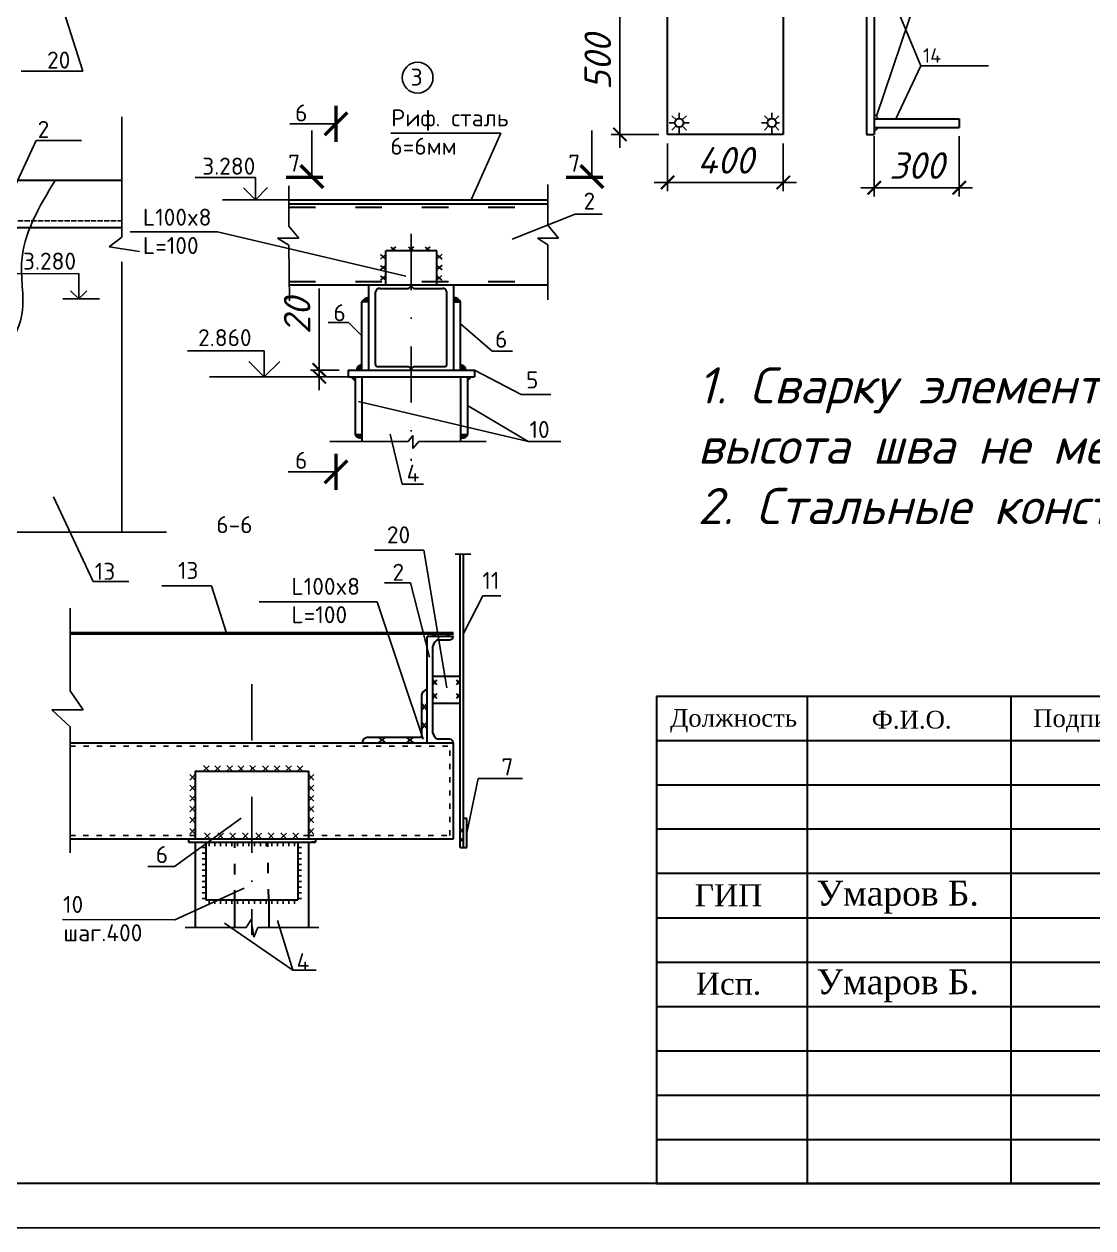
# Model space of a CAD drawing. Header units: millimetres. Extents: x 572274 to 2241483, y -888675 to -304135.
# Drawn here: x 1997671 to 2009733, y -645507 to -631917 of the extents above; entities that cross this region are included whole.
import ezdxf

# ---------------------------------------------------------------- set-up
doc = ezdxf.new("R2010")
doc.units = ezdxf.units.MM
for name, pattern in [('ACAD_ISO02W100', [15, 12, -3]), ('ACAD_ISO03W100', [30, 12, -18]), ('DASHDOTX2', [50.8, 25.4, -12.7, 0, -12.7])]:
    doc.linetypes.add(name, pattern=pattern)
doc.styles.get("Standard").update_dxf_attribs({"font": 'isocpeur.ttf'})
doc.styles.add('style1', font='isocpeui.ttf')
doc.styles.add('WMF-Times New Roman0', font='times.ttf')
doc.dimstyles.new('ISO-25', dxfattribs={"dimtxt": 300, "dimasz": 150, "dimexe": 100, "dimexo": 100, "dimgap": 100, "dimtad": 1, "dimtxsty": 'style1', "dimblk": 'ARCHTICK', "dimcen": 250, "dimdle": 150, "dimclrd": 5, "dimclre": 5, "dimclrt": 7, "dimadec": 0, "dimazin": 0, "dimtfac": 1, "dimtmove": 0, "dimatfit": 3, "dimldrblk": 'ARCHTICK', "dimfxl": 1.25, "dimlwd": -1, "dimlwe": -1, "dimarcsym": 0})

# ---------------------------------------------------------------- blocks, each defined once
blk = doc.blocks.new('_ArchTick')
at = {"color": 0, "linetype": 'ByBlock', "const_width": 0.15}
blk.add_lwpolyline([(-0.5, -0.5), (0.5, 0.5)], dxfattribs=at)
blk = doc.blocks.new('*D1084')
at = {"color": 5, "ltscale": 10, "transparency": 16777216}
for p, q in [((2004394.699806221, -631381.3210016865), (2004394.699806221, -633313.3210017221)), ((2004832.938279335, -631531.3210016865), (2004294.699806221, -631531.3210016865)), ((2004832.938279335, -633163.3210017221), (2004294.699806221, -633163.3210017221))]:
    blk.add_line(p, q, dxfattribs=at)
at = {"layer": 'Defpoints', "color": 0, "lineweight": 25, "ltscale": 10, "transparency": 16777216}
for p in [(2004932.938279335, -631531.3210016865), (2004394.699806221, -633163.3210017221), (2004932.938279335, -633163.3210017221)]:
    blk.add_point(p, dxfattribs=at)
at = {"color": 5, "ltscale": 10, "transparency": 16777216, "xscale": 150, "yscale": 150, "zscale": 150}
for p, rotation in [((2004394.699806221, -631531.3210016865), 90), ((2004394.699806221, -633163.3210017221), 270)]:
    blk.add_blockref('_ArchTick', p, dxfattribs=dict(at, rotation=rotation))
at = {"color": 7, "ltscale": 10, "transparency": 16777216, "insert": (2004144.69980622, -632347.3210017048), "char_height": 300, "attachment_point": 5, "rotation": 90, "style": 'style1'}
blk.add_mtext('500', dxfattribs=at)
blk = doc.blocks.new('*D1116')
at = {"color": 5, "ltscale": 10, "transparency": 16777216}
for p, q in [((2007264.934780094, -633183.1276190785), (2007264.934780094, -633864.3239767103)), ((2008224.934779941, -633183.1276190785), (2008224.934779941, -633864.3239767103)), ((2007114.934780094, -633764.3239767103), (2008374.934779941, -633764.3239767103))]:
    blk.add_line(p, q, dxfattribs=at)
at = {"layer": 'Defpoints', "color": 0, "lineweight": 25, "ltscale": 10, "transparency": 16777216}
for p in [(2007264.934780094, -633083.1276190785), (2008224.934779941, -633083.1276190785), (2008224.934779941, -633764.3239767103)]:
    blk.add_point(p, dxfattribs=at)
at = {"color": 5, "ltscale": 10, "transparency": 16777216, "xscale": 150, "yscale": 150, "zscale": 150, "rotation": 180}
blk.add_blockref('_ArchTick', (2007264.934780094, -633764.3239767103), dxfattribs=at)
at = {"color": 5, "ltscale": 10, "transparency": 16777216, "xscale": 150, "yscale": 150, "zscale": 150}
blk.add_blockref('_ArchTick', (2008224.934779941, -633764.3239767103), dxfattribs=at)
at = {"color": 7, "ltscale": 10, "transparency": 16777216, "insert": (2007744.934780017, -633514.3239767103), "char_height": 300, "attachment_point": 5, "style": 'style1'}
blk.add_mtext('300', dxfattribs=at)
blk = doc.blocks.new('*D1117')
at = {"color": 5, "ltscale": 10, "transparency": 16777216}
for p, q in [((2004932.938279334, -633263.3210017219), (2004932.938279334, -633805.0149043057)), ((2006238.538279125, -633263.3210017219), (2006238.538279125, -633805.0149043057)), ((2004782.938279334, -633705.0149043057), (2006388.538279125, -633705.0149043057))]:
    blk.add_line(p, q, dxfattribs=at)
at = {"layer": 'Defpoints', "color": 0, "lineweight": 25, "ltscale": 10, "transparency": 16777216}
for p in [(2004932.938279334, -633163.3210017219), (2006238.538279125, -633163.3210017219), (2006238.538279125, -633705.0149043057)]:
    blk.add_point(p, dxfattribs=at)
at = {"color": 5, "ltscale": 10, "transparency": 16777216, "xscale": 150, "yscale": 150, "zscale": 150, "rotation": 180}
blk.add_blockref('_ArchTick', (2004932.938279334, -633705.0149043057), dxfattribs=at)
at = {"color": 5, "ltscale": 10, "transparency": 16777216, "xscale": 150, "yscale": 150, "zscale": 150}
blk.add_blockref('_ArchTick', (2006238.538279125, -633705.0149043057), dxfattribs=at)
at = {"color": 7, "ltscale": 10, "transparency": 16777216, "insert": (2005585.73827923, -633455.0149043057), "char_height": 300, "attachment_point": 5, "style": 'style1'}
blk.add_mtext('400', dxfattribs=at)
blk = doc.blocks.new('*D1120')
at = {"color": 5, "ltscale": 10, "transparency": 16777216}
for p, q in [((2001001.866267954, -635822.1873516188), (2001001.866267954, -634902.414624345)), ((2001226.312049209, -635822.1873516188), (2000901.866267954, -635822.1873516188)), ((2001001.866267954, -635898.9873516205), (2001001.866267954, -635822.1873516188)), ((2001226.312049209, -635898.9873516205), (2000901.866267954, -635898.9873516205)), ((2001001.866267954, -635898.9873516205), (2001001.866267954, -636048.9873516205))]:
    blk.add_line(p, q, dxfattribs=at)
at = {"layer": 'Defpoints', "color": 0, "lineweight": 25, "ltscale": 10, "transparency": 16777216}
for p in [(2001001.866267954, -635822.1873516188), (2001326.312049209, -635822.1873516188), (2001326.312049209, -635898.9873516205)]:
    blk.add_point(p, dxfattribs=at)
at = {"color": 5, "ltscale": 10, "transparency": 16777216, "xscale": 150, "yscale": 150, "zscale": 150}
for p, rotation in [((2001001.866267954, -635822.1873516188), 270), ((2001001.866267954, -635898.9873516205), 90)]:
    blk.add_blockref('_ArchTick', p, dxfattribs=dict(at, rotation=rotation))
at = {"color": 7, "ltscale": 10, "transparency": 16777216, "insert": (2000751.866267954, -635212.3009879818), "char_height": 300, "attachment_point": 5, "rotation": 90, "style": 'style1'}
blk.add_mtext('20', dxfattribs=at)
blk = doc.blocks.new('12')
at = {"color": 5, "lineweight": 30}
for p, q in [((4038680, 3054550.357772115), (4038680, 3049050.357770396)), ((4038680, 3054550.357772115), (4038680, 3049050.357770396)), ((4038680, 3054550.357772115), (4038680, 3049050.357770396)), ((4057180, 3054550.357772115), (4038680, 3054550.357772115)), ((4057180, 3054550.357772115), (4038680, 3054550.357772115)), ((4057180, 3054550.357772115), (4038680, 3054550.357772115)), ((4040379.999999999, 3054550.357772115), (4040379.999999999, 3049050.357770396)), ((4040379.999999999, 3054550.357772115), (4040379.999999999, 3049050.357770396)), ((4042679.999999999, 3054550.357772115), (4042679.999999999, 3049050.357770396)), ((4044180, 3054550.357772115), (4044180, 3049050.357770396)), ((4045180, 3054550.357772115), (4045180, 3049050.357770396)), ((4057180, 3049050.357770396), (4057180, 3054550.357772115)), ((4057180, 3054550.357772115), (4057180, 3049050.357770396)), ((4045180, 3054050.357771959), (4038680, 3054050.357771959)), ((4045180, 3053550.357771802), (4038680, 3053550.357771802)), ((4057180, 3053050.357771646), (4038680, 3053050.357771647)), ((4045180, 3052550.357771489), (4038680, 3052550.357771489)), ((4038680, 3052050.357771334), (4057180, 3052050.357771334)), ((4052180, 3049050.357770396), (4052180, 3052050.357771334)), ((4053679.999999999, 3050550.357770864), (4053679.999999999, 3052050.357771334)), ((4055380, 3050550.357770864), (4055380, 3052050.357771334)), ((4038680, 3051550.357771177), (4045180, 3051550.357771177)), ((4052180, 3051550.357771177), (4057180, 3051550.357771177)), ((4038680, 3051050.357771021), (4045180, 3051050.357771021)), ((4038680, 3050550.357770864), (4057180, 3050550.357770864)), ((4038680, 3050050.357770709), (4045180, 3050050.357770709)), ((4038680, 3049550.357770551), (4045180, 3049550.357770551)), ((4038680, 3049050.357770396), (4057180, 3049050.357770396))]:
    blk.add_line(p, q, dxfattribs=at)
blk = doc.blocks.new('AUDIT_I_180319113433-0')
for points in [[(25069.44191662315, 15236.23211678199), (24256.33557806048, 15236.23211678199)], [(24645.30329503748, 14305.3659988431), (24645.30329503748, 15118.47233740555)], [(29582.53255465184, 14305.3659988431), (29582.53255465184, 15118.47233740555)], [(25069.44191662315, 9096.907015929348), (24224.94008748629, 9096.907015929348)]]:
    blk.add_leader(points, dimstyle='ISO-25', override={"dimasz": 400, "dimgap": 60, "dimtad": 0})

msp = doc.modelspace()

# ---------------------------------------------------------------- hatches: boundary and pattern name
h = msp.add_hatch(color=256)
edge = h.paths.add_edge_path()
edge.add_ellipse((2007261.650368844, -632982.2377397971), major_axis=(-0.064829614932335, 40.38774401325961), ratio=0.9999999998176109, start_angle=265.6910315497392, end_angle=355.2434788973245)
edge.add_line((2007264.934780094, -632941.9837125192), (2007264.934780094, -632985.2076190764))
edge.add_line((2007264.934780094, -632985.2076190765), (2007301.928823206, -632985.2076190765))
edge = h.paths.add_edge_path()
edge.add_line((2007264.934780094, -633083.1276190785), (2007264.934780094, -633120.7250562019))
edge.add_ellipse((2007261.650368843, -633080.4710289241), major_axis=(-0.02037679032075445, 40.38779090439475), ratio=0.9999999998199973, start_angle=184.6356437702792, end_angle=266.1996222293277)
edge.add_line((2007301.950698836, -633083.1276190785), (2007264.934780094, -633083.1276190785))
h = msp.add_hatch()
h.set_pattern_fill('NET', color=246, scale=36, angle=45, style=0)
h.set_pattern_definition([(45.00000000521101, (216499.1908031958, -756551.0414995892), (-51.72627524907843, 51.7262752584874), []), (134.999999994789, (216499.1908031958, -756551.0414995892), (-51.72627524907844, -51.72627525848738), [])])
edge = h.paths.add_edge_path()
edge.add_ellipse((1998247.738951336, -635772.4380530206), major_axis=(-1.623739690840986e-12, 753.8435739818962), ratio=0.4173237449592229, start_angle=-3.053332494204976e-13, end_angle=359.9999999999997)
h = msp.add_hatch(color=256)
edge = h.paths.add_edge_path()
edge.add_line((2001559.671582441, -635054.1873516013), (2001559.671582441, -635000.5421350229))
edge.add_ellipse((2001567.120434527, -635093.0032487569), major_axis=(0.5276878434867699, 92.75917472620708), ratio=0.9999999998188795, start_angle=4.931855562770811, end_angle=65.58904138684223)
edge.add_line((2001482.871582453, -635054.1873516013), (2001559.671582441, -635054.1873516013))
h = msp.add_hatch(color=256)
edge = h.paths.add_edge_path()
edge.add_line((2002519.985706652, -634999.8231213709), (2002519.985706652, -635054.1873516018))
edge.add_line((2002519.985706652, -635054.1873516018), (2002596.78570664, -635054.1873516018))
edge.add_ellipse((2002516.227284712, -635086.56216926), major_axis=(0.3912672436809704, 86.8195546761157), ratio=0.9999999998178973, start_angle=-67.84758113058162, end_angle=-2.222875168181468)
h = msp.add_hatch(color=256)
edge = h.paths.add_edge_path()
edge.add_line((2001482.871582453, -635822.1873516185), (2001482.871582453, -635761.0566602042))
edge.add_ellipse((2001485.047931701, -635822.1873516185), major_axis=(0.1149835597458732, 61.16931181260142), ratio=0.9999999998188078, start_angle=2.146661297649764, end_angle=90.10770212596469)
edge.add_line((2001423.878511829, -635822.1873516185), (2001482.871582453, -635822.1873516185))
h = msp.add_hatch(color=256)
edge = h.paths.add_edge_path()
edge.add_line((2002596.78570664, -635822.1873516185), (2002655.778777264, -635822.1873516185))
edge.add_ellipse((2002594.609357392, -635822.1873516185), major_axis=(0.0371140933767469, 61.16940862395057), ratio=0.9999999998170048, start_angle=-89.96523620715904, end_angle=-2.004195378683252)
edge.add_line((2002596.78570664, -635761.0566602041), (2002596.78570664, -635822.1873516185))
h = msp.add_hatch(color=256)
edge = h.paths.add_edge_path()
edge.add_ellipse((2001424.57721742, -635882.3389217156), major_axis=(-0.5864114395979098, 59.95486919403141), ratio=0.9999999998186104, start_angle=105.5607720701187, end_angle=160.7630482123499)
edge.add_line((2001405.377217423, -635939.1393637775), (2001405.377217423, -635898.9873516202))
edge.add_line((2001405.377217423, -635898.9873516202), (2001366.977217429, -635898.9873516202))
h = msp.add_hatch(color=256)
edge = h.paths.add_edge_path()
edge.add_ellipse((2002654.657217223, -635882.3389217156), major_axis=(-0.7038943581723257, 59.95360498890523), ratio=0.9999999998182865, start_angle=198.0039076063327, end_angle=253.2061837490374)
edge.add_line((2002712.257217214, -635898.98735162), (2002673.85721722, -635898.9873516201))
edge.add_line((2002673.85721722, -635898.9873516202), (2002673.85721722, -635939.1393637775))
h = msp.add_hatch(color=256)
edge = h.paths.add_edge_path()
edge.add_ellipse((2001466.085563337, -636526.3706597077), major_axis=(-0.242824738892529, 65.81377162485235), ratio=0.9999999998189697, start_angle=112.5061450649087, end_angle=193.9409606753559)
edge.add_line((2001482.177217411, -636590.1873516341), (2001482.177217411, -636551.7873517507))
edge.add_line((2001482.177217411, -636551.7873517507), (2001405.377217423, -636551.7873517507))
h = msp.add_hatch(color=256)
edge = h.paths.add_edge_path()
edge.add_line((2002597.057217232, -636551.7459939703), (2002597.057217232, -636590.1873516368))
edge.add_ellipse((2002617.030061223, -636535.1573944084), major_axis=(-0.07660271582328536, 58.54233358686438), ratio=0.9999999998155926, start_angle=159.9769191877674, end_angle=253.4641553108204)
edge.add_line((2002673.172995357, -636551.7459939703), (2002597.057217232, -636551.7459939703))

# ---------------------------------------------------------------- linework, layer by layer
at = {"ltscale": 10}
for p, q in [((2007970.681652764, -630935.8031844088), (2007292.334360426, -632955.9762331842)), ((1997935.290751153, -631194.0040385706), (1998334.430619552, -632447.0829530967)), ((2007509.734780055, -631712.2476190486), (2007791.854389511, -632389.621726859)), ((1998334.430619552, -632447.0829530967), (1997637.03252778, -632447.0829530967)), ((2007791.854389511, -632389.621726859), (2007509.734780055, -632985.2076190765)), ((2007791.854389511, -632389.621726859), (2008553.805697176, -632389.621726859)), ((2004948.800506073, -633032.761001719), (2005014.538279321, -633032.761001719)), ((2004982.372118203, -632951.6800445438), (2005028.878331312, -632998.1410537114)), ((2005063.661890984, -632918.0637512904), (2005063.498279314, -632983.8010017182)), ((2005144.601852559, -632951.6574284587), (2005098.118227315, -632998.1410537114)), ((2005178.196052555, -633032.761001719), (2005112.458279306, -633032.761001719)), ((2005993.280505905, -633032.761001719), (2006059.018279154, -633032.761001719)), ((2006026.830148268, -632951.7020960398), (2006073.358331145, -632998.1410537114)), ((2006108.051569571, -632918.0633333694), (2006107.978279146, -632983.8010017182)), ((2006189.340657602, -632951.919987897), (2006142.598227148, -632998.1410537114)), ((2006197.076052391, -633032.761001719), (2006156.938279138, -633032.761001719)), ((2001810.543592524, -633149.9948768086), (2003052.044650058, -633149.9948768086)), ((2002714.582543614, -633902.1873515766), (2003052.044650058, -633149.9948768086)), ((2004982.394706068, -633113.8645749796), (2005028.878331312, -633067.3809497267)), ((2005063.498279314, -633147.458774981), (2005063.498279314, -633081.7210017202)), ((2005144.457575965, -633114.0077107131), (2005098.118227315, -633067.3809497267)), ((2006026.874705901, -633113.8645749796), (2006073.358331145, -633067.3809497269)), ((2006107.978279146, -633147.458774981), (2006107.978279146, -633081.7210017202)), ((2006189.081852392, -633113.8645749796), (2006142.598227148, -633067.3809497267)), ((1997522.127405074, -633847.8318968808), (1997805.39554866, -633230.609299994)), ((1997805.39554866, -633230.609299994), (1998320.426896591, -633230.609299994)), ((2000284.190729061, -633650.4600271663), (1999601.114079135, -633650.4600271663)), ((2000284.190729061, -633902.1873515766), (2000284.190729061, -633650.4600271663)), ((2000284.190729061, -633902.1873515766), (2000147.183941463, -633765.1805639529)), ((2000284.190729061, -633902.1873515766), (2000419.003192946, -633763.0315550977)), ((2000659.3219156, -633743.3275408683), (2000659.3219156, -634197.1578672501)), ((2003582.861707396, -633728.9967086896), (2003582.861707396, -634185.6754244011)), ((2000659.3219156, -633902.1873515766), (1999909.059542523, -633902.1873515766)), ((2003180.644200686, -634344.3510200352), (2003891.523486079, -634062.3201649542)), ((2003891.523486079, -634062.3201649542), (2004195.315713389, -634062.3201649542)), ((1999852.561547382, -634261.1745011628), (1998868.05738523, -634261.1745011628)), ((2001979.687607868, -634762.2671488546), (1999852.561547382, -634261.1745011628)), ((2000659.321915599, -634197.1578672501), (2000769.643844954, -634334.9309518343)), ((2003582.861707396, -634185.6754244011), (2003702.378213852, -634334.9309518343)), ((2000530.610832041, -634334.9309518343), (2000659.3219156, -634413.0035897159)), ((2000769.643844954, -634334.9309518343), (2000530.610832041, -634334.9309518343)), ((2003702.378213852, -634334.9309518343), (2003463.34520094, -634334.9309518343)), ((2003463.34520094, -634334.9309518343), (2003582.861707396, -634407.426409657)), ((2000659.321915599, -634413.0035897157), (2000665.705673188, -635043.2110273031)), ((2003582.861707396, -634407.4264096572), (2003582.861707396, -635029.0168219222)), ((2001332.266154379, -635287.5819235087), (2001101.240937086, -635287.5819235087)), ((2001482.871582453, -635438.1873516102), (2001332.266154379, -635287.5819235087)), ((2002596.78570664, -635301.3490470055), (2002953.587204849, -635610.4717060843)), ((2000381.632246744, -635605.4854063051), (1999515.632150096, -635605.4854063051)), ((2000381.632246744, -635898.98735162), (2000381.632246744, -635605.4854063051)), ((2002953.587204849, -635610.4717060843), (2003181.436262375, -635610.4717060843)), ((2000381.632246744, -635898.98735162), (2000207.822557526, -635725.1776623708)), ((2000381.632246744, -635898.98735162), (2000555.441935961, -635725.1776623708)), ((2002753.345239885, -635822.1873516188), (2003279.192191956, -636100.5119023024)), ((2001480.552049184, -635898.9873516202), (1999764.285732522, -635898.9873516198)), ((2003279.192191956, -636100.5119023024), (2003615.802051709, -636100.5119023024)), ((2001443.126597598, -636177.3978359996), (2003359.292357083, -636628.5873516359)), ((2003359.292357083, -636628.5873516359), (2002673.85721722, -636224.1059537147)), ((2001801.251043837, -636547.8830398911), (2001936.979433232, -637109.8347001191)), ((2002004.212383398, -636628.5873516361), (2002059.469374765, -636563.3232787972)), ((2002059.469374765, -636563.3232787972), (2002059.469374765, -636706.8392623105)), ((2002059.469374765, -636706.8392623105), (2002123.748083136, -636628.5873516361)), ((2003359.292357083, -636628.5873516359), (2003728.092803861, -636628.5873516359)), ((2002179.905399357, -637109.8347001191), (2001936.979433232, -637109.8347001191)), ((1998002.04409738, -637253.3130074869), (1998452.058533628, -638210.2448090584)), ((2002180.163727044, -637857.2518585095), (2001626.621715607, -637857.2518585095)), ((2002440.104532083, -639412.0361157671), (2002180.163727044, -637857.2518585095)), ((1998452.058533628, -638210.2448090584), (1998853.448801384, -638210.2448090584)), ((1999783.907811026, -638259.0962400794), (1999224.578786899, -638259.0962400794)), ((1999955.131058397, -638792.2546245264), (1999783.907811026, -638259.0962400794)), ((2002031.71893163, -638223.3040815414), (2001736.861725603, -638223.3040815414)), ((2002246.24645672, -639062.5314310094), (2002031.71893163, -638223.3040815414)), ((2001655.121861245, -638439.6752757224), (2000325.560018815, -638439.6752757224)), ((2002176.244360548, -639991.2979365314), (2001655.121861245, -638439.6752757224)), ((2002630.246456658, -638795.4228215733), (2002849.625338391, -638372.505925564)), ((2002849.625338391, -638372.505925564), (2003049.600197076, -638372.505925564)), ((1998189.289254289, -638510.8483619237), (1998189.289254289, -639442.5378446014)), ((1998189.289254289, -639442.5378446014), (1998336.638579534, -639657.6920295343)), ((1998336.638579534, -639657.6920295343), (1997985.267111642, -639657.6920295343)), ((1997985.267111642, -639657.6920295343), (1998189.289254289, -639850.1997937924)), ((1998189.289254289, -639850.1997937924), (1998189.289254289, -641272.8791123639)), ((2002668.646456653, -641049.0334349851), (2002796.410910326, -640432.4357597987)), ((2002796.410910326, -640432.4357597987), (2003293.767697477, -640432.4357597987)), ((2000119.280409985, -640880.8573806937), (1999368.222429573, -641427.9888612094)), ((1999760.880410042, -641154.2776630296), (1999760.880410042, -641198.8735185364)), ((1999824.880410032, -641154.2776630296), (1999824.880410032, -641198.8735185364)), ((1999888.880410022, -641154.2776630296), (1999888.880410022, -641198.8735185364)), ((1999952.880410011, -641154.2776630296), (1999952.880410011, -641198.8735185364)), ((2000016.880410001, -641154.2776630296), (2000016.880410001, -641198.8735185364)), ((2000080.880409991, -641154.2776630296), (2000080.880409991, -641198.8735185364)), ((2000144.880409981, -641154.2776630296), (2000144.880409981, -641198.8735185364)), ((2000208.88040997, -641154.2776630296), (2000208.88040997, -641198.8735185364)), ((2000272.88040996, -641154.2776630296), (2000272.88040996, -641198.8735185364)), ((2000336.88040995, -641154.2776630296), (2000336.88040995, -641198.8735185364)), ((2000400.88040994, -641154.2776630296), (2000400.88040994, -641198.8735185364)), ((2000464.880409929, -641154.2776630296), (2000464.880409929, -641198.8735185364)), ((2000528.880409919, -641154.2776630296), (2000528.880409919, -641198.8735185364)), ((2000528.880409919, -641154.2776630296), (2000528.880409919, -641198.8735185364)), ((2000592.880409909, -641154.2776630296), (2000592.880409909, -641198.8735185364)), ((2000656.880409899, -641154.2776630296), (2000656.880409899, -641198.8735185364)), ((2000720.880409888, -641154.2776630296), (2000720.880409888, -641198.8735185364)), ((1999722.792045179, -641211.6205532589), (1999680.292501175, -641211.6205532589)), ((1999722.792045179, -641275.6205532603), (1999680.292501175, -641275.6205532603)), ((2000759.592045013, -641211.6205532589), (2000802.091589018, -641211.6205532589)), ((2000759.592045013, -641275.6205532603), (2000802.091589018, -641275.6205532603)), ((1999368.222429573, -641427.9888612094), (1999068.878916579, -641427.9888612094)), ((1999722.792045179, -641339.6205532617), (1999680.292501175, -641339.6205532617)), ((1999722.792045179, -641403.6205532631), (1999680.292501175, -641403.6205532631)), ((2000759.592045013, -641339.6205532617), (2000802.091589018, -641339.6205532617)), ((2000759.592045013, -641403.6205532631), (2000802.091589018, -641403.6205532631)), ((1999722.792045179, -641467.6205532645), (1999680.292501175, -641467.6205532645)), ((1999722.792045179, -641531.6205532659), (1999680.292501175, -641531.6205532659)), ((1999722.792045179, -641595.6205532673), (1999680.292501175, -641595.6205532673)), ((2000759.592045013, -641467.6205532645), (2000802.091589018, -641467.6205532645)), ((2000759.592045013, -641531.6205532659), (2000802.091589018, -641531.6205532659)), ((2000759.592045013, -641595.6205532673), (2000802.091589018, -641595.6205532673)), ((2000153.464621942, -641672.7539663132), (1999373.357717935, -642028.3324332446)), ((1999722.792045179, -641659.6205532687), (1999680.292501175, -641659.6205532687)), ((1999722.792045179, -641723.6205532701), (1999680.292501175, -641723.6205532701)), ((2000759.592045013, -641659.6205532687), (2000802.091589018, -641659.6205532687)), ((2000759.592045013, -641723.6205532701), (2000802.091589018, -641723.6205532701)), ((1999722.792045179, -641787.6205532715), (1999680.292501175, -641787.6205532715)), ((1999760.880410042, -641804.1123303237), (1999760.880410042, -641848.7081858303)), ((1999824.880410032, -641804.1123303237), (1999824.880410032, -641848.7081858303)), ((1999888.880410022, -641804.1123303237), (1999888.880410022, -641848.7081858303)), ((1999952.880410011, -641804.1123303237), (1999952.880410011, -641848.7081858303)), ((2000016.880410001, -641804.1123303237), (2000016.880410001, -641848.7081858303)), ((2000080.880409991, -641804.1123303237), (2000080.880409991, -641848.7081858303)), ((2000144.880409981, -641804.1123303237), (2000144.880409981, -641848.7081858303)), ((2000208.88040997, -641804.1123303237), (2000208.88040997, -641848.7081858303)), ((2000241.192045096, -641804.1123303237), (2000433.192045065, -641804.1123303237)), ((2000272.88040996, -641804.1123303237), (2000272.88040996, -641848.7081858303)), ((2000336.88040995, -641804.1123303237), (2000336.88040995, -641848.7081858303)), ((2000400.88040994, -641804.1123303237), (2000400.88040994, -641848.7081858303)), ((2000464.880409929, -641804.1123303237), (2000464.880409929, -641848.7081858303)), ((2000528.880409919, -641804.1123303237), (2000528.880409919, -641848.7081858303)), ((2000592.880409909, -641804.1123303237), (2000592.880409909, -641848.7081858303)), ((2000656.880409899, -641804.1123303237), (2000656.880409899, -641848.7081858303)), ((2000720.880409888, -641804.1123303237), (2000720.880409888, -641848.7081858303)), ((2000759.592045013, -641787.6205532715), (2000802.091589018, -641787.6205532715)), ((1999373.357717935, -642028.3324332446), (1998104.122925834, -642026.0993543396)), ((1999932.745386598, -642067.5762691213), (2000702.557849383, -642597.8822244058)), ((2000178.277488698, -642115.7229996765), (2000233.325378686, -642026.913311605)), ((2000241.192045096, -642041.6358920768), (2000241.192045096, -642199.0662435413)), ((2000263.10515804, -642224.1981194684), (2000308.844313651, -642115.7229996765)), ((2000702.557849383, -642597.8822244058), (2000529.746574655, -642035.6165730512)), ((2000702.557849383, -642597.8822244058), (2000968.330373207, -642597.8822244058))]:
    msp.add_line(p, q, dxfattribs=at)
at = {"lineweight": 30, "ltscale": 5}
for p, q in [((2004932.938279334, -633163.3210017219), (2004932.938279334, -631531.3210016863)), ((2006238.538279125, -631531.3210016863), (2006238.538279125, -633163.3210017219)), ((2007176.806780108, -631531.3210016863), (2007176.806780108, -633163.3210017219)), ((2007264.934780094, -631531.3210016863), (2007264.934780094, -633163.3210017219)), ((2007264.934780094, -632985.2076190765), (2008224.934779941, -632985.2076190765)), ((2008224.934779941, -632985.2076190765), (2008224.934779941, -633083.1276190785)), ((2006238.538279125, -633163.3210017219), (2004932.938279334, -633163.3210017219)), ((2007176.806780108, -633163.3210017219), (2007264.934780094, -633163.3210017219)), ((2007264.934780094, -633083.1276190785), (2008224.934779941, -633083.1276190785)), ((1994375.836471393, -633677.649349169), (1998772.143912971, -633677.649349169)), ((2000659.321915599, -633902.1873515766), (2003582.770736315, -633902.1873515766)), ((2000659.321915599, -633946.9873515776), (2003582.770736315, -633946.9873515776)), ((1994375.836471393, -634215.2493491807), (1998772.143912971, -634215.2493491807)), ((2002327.345706683, -634478.1873515892), (2001752.31158241, -634478.1873515892)), ((2001752.31158241, -634862.1873515976), (2001752.31158241, -634478.1873515892)), ((2002327.345706683, -634862.1873515976), (2002327.345706683, -634478.1873515892)), ((2000659.321915599, -634862.1873515976), (2003582.770736315, -634862.1873515976)), ((2001559.671582441, -635822.1873516185), (2001559.671582441, -634862.1873515976)), ((2001636.471582429, -635054.1873516018), (2001636.471582429, -634940.2166668331)), ((2001688.657810167, -634900.5873515984), (2002009.029518728, -634900.5873515984)), ((2002070.627770365, -634900.5873515984), (2002390.999478925, -634900.5873515984)), ((2002443.185706664, -635054.1873516018), (2002443.185706664, -634940.2166668329)), ((2002519.985706652, -635054.1873516018), (2002519.985706652, -634862.1873515976)), ((2001559.671582441, -635054.1873516013), (2001482.871582453, -635054.1873516013)), ((2001482.871582453, -635822.1873516185), (2001482.871582453, -635054.1873516018)), ((2001636.471582428, -635760.26091096), (2001636.471582429, -635054.1873516018)), ((2002443.185706664, -635760.26091096), (2002443.185706664, -635054.1873516018)), ((2002519.985706652, -635054.1873516018), (2002596.78570664, -635054.1873516018)), ((2002519.985706652, -635822.1873516183), (2002519.985706652, -635054.1873516018)), ((2002596.78570664, -635822.1873516183), (2002596.78570664, -635054.1873516018)), ((2001326.312049208, -635822.1873516185), (2001326.312049208, -635898.9873516202)), ((2001326.312049208, -635822.1873516185), (2002753.345239885, -635822.1873516185)), ((2001654.98891404, -635783.7873516177), (2002009.029518729, -635783.7873516177)), ((2002070.627770365, -635783.7873516177), (2002424.668375053, -635783.7873516177)), ((2002753.345239885, -635822.1873516188), (2002753.345239885, -635898.9873516205)), ((2001326.312049208, -635898.9873516202), (2002753.345239885, -635898.98735162)), ((2001405.377217423, -635898.9873516202), (2001405.377217423, -636551.7873517507)), ((2001482.177217411, -635898.9873516202), (2001482.177217411, -636628.5873516361)), ((2002597.057217232, -635898.98735162), (2002597.057217232, -636590.1873516351)), ((2002673.85721722, -635898.98735162), (2002673.85721722, -636549.2245558096)), ((2001405.377217423, -636551.7873517507), (2001482.177217411, -636551.7873517507)), ((2002597.057217232, -636551.7459939703), (2002673.85721722, -636551.7459939703)), ((2002597.057217232, -636590.1873516351), (2002597.057217232, -636628.5873516359)), ((2002591.846456664, -641213.803700457), (2002591.846456665, -637902.7658781229)), ((2002630.246456659, -641214.1079167727), (2002630.246456658, -637902.7658781229)), ((2002220.646456724, -640029.6979365322), (2002220.646456724, -638831.0427979872)), ((2002515.046456677, -638831.0427979872), (2002220.646456724, -638831.0427979872)), ((2002333.058809403, -638869.4427979881), (2002475.655978662, -638869.4427979881)), ((2002284.646456714, -639920.9751624813), (2002284.646456714, -638939.7655720381)), ((2002284.646456714, -639276.7703672562), (2002591.846456664, -639276.7703672562)), ((2002156.646456734, -639492.2975826192), (2002156.646456735, -639965.6979365308)), ((2002284.646456714, -639583.970367263), (2002591.846456664, -639583.970367263)), ((2001553.566300416, -639965.6979365308), (2002156.646456735, -639965.6979365308)), ((1998192.282636045, -640029.6979365322), (2002515.046456677, -640029.6979365322)), ((2002475.655978663, -639991.2979365316), (2002333.058809403, -639991.2979365316)), ((2002515.046456677, -641115.8776630288), (2002515.046456677, -640029.6979365322)), ((1999601.192045199, -640351.9442926679), (1999601.192045199, -641115.8776630288)), ((1999601.192045199, -640351.9442926679), (2000881.192044994, -640351.9442926679)), ((2000881.192044994, -640351.9442926679), (2000881.192044994, -641115.8776630288)), ((2002668.646456653, -640883.9589531977), (2002630.246456659, -640883.9589531977)), ((2002668.646456653, -641214.1079167727), (2002668.646456653, -640883.9589531977)), ((1998186.846030974, -641115.8776630288), (2000721.192045019, -641115.8776630288)), ((1999524.392045211, -641115.8776630288), (1999524.392045211, -641154.2776630296)), ((1999524.392045211, -641154.2776630296), (2000957.992044982, -641154.2776630296)), ((1999601.192045199, -641154.2776630296), (1999601.192045199, -642115.7229996765)), ((1999722.792045179, -641154.2776630296), (1999722.792045179, -641804.1123303237)), ((2000241.192045096, -641115.8776630288), (2002515.046456677, -641115.8776630288)), ((2000759.592045013, -641154.2776630296), (2000759.592045013, -641804.1123303237)), ((2000881.192044994, -641154.2776630296), (2000881.192044994, -642115.7229996765)), ((2000957.992044981, -641154.2776630296), (2000919.592044987, -641154.2776630296)), ((2000957.992044981, -641115.8776630288), (2000957.992044982, -641154.2776630296)), ((2002591.846456664, -641214.1079167727), (2002668.646456653, -641214.1079167727)), ((1999722.792045179, -641804.1123303237), (2000759.592045013, -641804.1123303237)), ((2000049.192045127, -642115.7229996765), (2000049.192045127, -641804.1123303237)), ((2000433.192045065, -641804.1123303237), (2000433.192045065, -642115.7229996765))]:
    msp.add_line(p, q, dxfattribs=at)
at = {"lineweight": 50, "ltscale": 10}
for p, q in [((2001190.396729196, -632839.9647803019), (2001190.396729196, -633245.556680225)), ((2000628.890053675, -633643.5337656088), (2001041.950791977, -633643.5337656088)), ((2003789.972918564, -633643.5337656088), (2004203.033656867, -633643.5337656088)), ((2001190.396729196, -636769.1328449334), (2001190.396729196, -637174.7247448565))]:
    msp.add_line(p, q, dxfattribs=at)
at = {"color": 246}
for p, q in [((1998772.143912971, -632964.9092045479), (1998772.143912971, -634324.3100392517)), ((1998772.143912971, -634324.3100392517), (1998631.718105915, -634430.4544860284)), ((1998631.718105915, -634430.4544860284), (1998971.829345179, -634483.5267094165)), ((1998772.143912971, -634600.2853259455), (1998772.143912971, -637651.15745066)), ((1998286.747592811, -634734.6391471411), (1997436.783185394, -634734.854393165)), ((1998286.747592811, -635018.5742020087), (1998286.747592811, -634734.6391471411)), ((1998286.747592811, -635018.5742020089), (1998196.109787528, -634927.93639671)), ((1998286.747592811, -635018.5742020089), (1998377.385398093, -634927.93639671)), ((1998106.211941718, -635018.5742020087), (1998520.831815204, -635018.5742020087)), ((1999278.705546888, -637651.15745066), (1996766.37844229, -637651.15745066))]:
    msp.add_line(p, q, dxfattribs=at)
at = {"linetype": 'ACAD_ISO03W100', "lineweight": 30, "ltscale": 25}
for p, q in [((2000659.321915599, -633985.3873515785), (2003582.770736315, -633985.3873515785)), ((2000659.321915599, -634823.7873515968), (2003582.770736315, -634823.7873515968))]:
    msp.add_line(p, q, dxfattribs=at)
at = {"linetype": 'ACAD_ISO02W100', "ltscale": 5}
msp.add_line((1994375.836471393, -634138.449349179), (1998772.143912971, -634138.449349179), dxfattribs=at)
at = {"color": 1, "linetype": 'DASHDOTX2', "ltscale": 25}
for p, q in [((2002039.828644546, -634285.0840548571), (2002039.828644546, -636846.1732392866)), ((2000241.192045096, -639369.0330242895), (2000241.192045096, -642199.3780240415))]:
    msp.add_line(p, q, dxfattribs=at)
at = {"color": 1, "ltscale": 10}
for p, q in [((2001752.31158241, -634516.2081594121), (2001693.128220637, -634569.7971406489)), ((2001752.31158241, -634569.7971406487), (2001693.128220637, -634518.442244971)), ((2001866.643867865, -634432.5160493333), (2001808.211354904, -634478.1873515892)), ((2001869.129493946, -634478.1873515892), (2001808.211354903, -634433.7572079772)), ((2002069.044901027, -634432.5160493333), (2002010.612388066, -634478.1873515892)), ((2002071.530527109, -634478.1873515892), (2002010.612388066, -634433.7572079772)), ((2002253.909824798, -634432.5160493333), (2002195.477311837, -634478.1873515892)), ((2002256.39545088, -634478.1873515892), (2002195.477311837, -634433.7572079772)), ((2002387.390958436, -634516.2081594121), (2002328.207596663, -634569.7971406489)), ((2002387.390958436, -634569.7971406487), (2002328.207596663, -634518.442244971)), ((2001752.31158241, -634639.0168936743), (2001693.128220637, -634692.6058749111)), ((2001752.31158241, -634692.6058749111), (2001693.128220637, -634641.2509792332)), ((2002387.390958436, -634639.0168936743), (2002328.207596663, -634692.6058749111)), ((2002387.390958436, -634692.6058749111), (2002328.207596663, -634641.2509792332)), ((2001751.78052443, -634755.6898304558), (2001692.597162657, -634809.2788116926)), ((2001751.78052443, -634809.2788116926), (2001692.597162657, -634757.9239160147)), ((2002386.529068456, -634755.6898304556), (2002327.345706683, -634809.2788116924)), ((2002386.529068456, -634809.2788116924), (2002327.345706683, -634757.9239160145)), ((2002269.258290117, -638792.6427979864), (2002321.803970519, -638831.0427979872)), ((2002271.299940706, -638831.0427979872), (2002323.847630426, -638792.6427979864)), ((2002424.329321969, -638792.6427979864), (2002476.875002371, -638831.0427979872)), ((2002426.370972558, -638831.0427979872), (2002478.918662278, -638792.6427979864)), ((2002284.646456714, -639316.5147839523), (2002327.384714872, -639374.9968374652)), ((2002327.384714872, -639318.2859508822), (2002284.646456714, -639376.7702407168)), ((2002591.846456664, -639316.5147839523), (2002549.108198506, -639374.9968374652)), ((2002549.108198506, -639318.2859508822), (2002591.846456664, -639376.7702407168)), ((2002284.646456714, -639471.5858158324), (2002327.384714872, -639530.0678693451)), ((2002327.384714872, -639473.3569827623), (2002284.646456714, -639531.8412725971)), ((2002591.846456664, -639471.5858158324), (2002549.108198506, -639530.0678693451)), ((2002549.108198506, -639473.3569827623), (2002591.846456664, -639531.8412725971)), ((2002220.646456724, -639583.7550608943), (2002156.646456734, -639665.435328954)), ((2002220.646456724, -639666.3761606427), (2002156.646456734, -639584.0280800144)), ((2002220.646456724, -639876.5300314099), (2002156.646456734, -639794.1819507816)), ((2002220.646456724, -639795.145810879), (2002156.646456734, -639878.2810714428)), ((2001753.931975237, -640029.6979365322), (2001665.631349228, -639965.6979365308)), ((2001750.778703674, -639965.6979365308), (2001670.363512131, -640029.6979365322)), ((2002068.769271183, -640029.6979365322), (2001980.468645173, -639965.6979365308)), ((2002065.615999619, -639965.6979365308), (2001985.200808077, -640029.6979365322)), ((1999692.898369364, -640351.9442926679), (1999759.743879486, -640290.6459413077)), ((1999759.743879486, -640351.9442926679), (1999695.725991065, -640287.819983622)), ((1999821.469139955, -640353.0797041125), (1999888.314650077, -640291.7813527522)), ((1999888.314650077, -640353.0797041125), (1999824.296761656, -640288.9553950668)), ((1999956.208690717, -640351.9442926679), (2000023.054200839, -640290.6459413077)), ((2000023.054200839, -640351.9442926679), (1999959.036312418, -640287.819983622)), ((2000084.919888527, -640353.0797041125), (2000151.76539865, -640291.7813527522)), ((2000151.76539865, -640353.0797041125), (2000087.747510229, -640288.9553950668)), ((2000216.45617706, -640351.9442926679), (2000283.301687183, -640290.6459413077)), ((2000283.301687183, -640351.9442926679), (2000219.283798761, -640287.819983622)), ((2000360.305660503, -640353.0797041125), (2000427.151170626, -640291.7813527522)), ((2000427.151170626, -640353.0797041125), (2000363.133282205, -640288.9553950668)), ((2000490.499650092, -640353.0797041125), (2000557.345160215, -640291.7813527522)), ((2000557.345160215, -640353.0797041125), (2000493.327271794, -640288.9553950668)), ((2000622.035938625, -640351.9442926679), (2000688.881448748, -640290.6459413077)), ((2000688.881448748, -640351.9442926679), (2000624.863560326, -640287.819983622)), ((2000750.253799053, -640353.0797041125), (2000817.099309176, -640291.7813527522)), ((2000817.099309176, -640353.0797041125), (2000753.081420754, -640288.9553950668)), ((1999601.432151717, -640385.6011099286), (1999542.248789945, -640451.9900911656)), ((1999601.432151717, -640451.9900911656), (1999542.248789945, -640387.8351954877)), ((1999601.432151717, -640508.4098441907), (1999542.248789945, -640574.7988254278)), ((1999601.432151717, -640574.7988254278), (1999542.248789945, -640510.6439297496)), ((2000880.951938475, -640385.6011099286), (2000940.135300248, -640451.9900911656)), ((2000880.951938475, -640451.9900911656), (2000940.135300248, -640387.8351954877)), ((2000880.951938475, -640508.4098441909), (2000940.135300248, -640574.798825428)), ((2000880.951938475, -640574.798825428), (2000940.135300248, -640510.6439297498)), ((1999600.901093737, -640625.082780972), (1999541.717731964, -640691.4717622091)), ((1999600.901093737, -640691.4717622091), (1999541.717731964, -640627.3168665312)), ((2000881.482996456, -640625.0827809722), (2000940.666358228, -640691.4717622095)), ((2000881.482996456, -640691.4717622093), (2000940.666358228, -640627.3168665314)), ((1999601.432151717, -640744.0879801147), (1999542.248789945, -640810.4769613518)), ((1999601.432151717, -640810.4769613518), (1999542.248789945, -640746.3220656737)), ((2000880.951938475, -640744.0879801147), (2000940.135300248, -640810.4769613518)), ((2000880.951938475, -640810.4769613518), (2000940.135300248, -640746.3220656737)), ((1999601.432151717, -640866.8967143766), (1999542.248789945, -640933.2856956137)), ((1999601.432151717, -640933.2856956137), (1999542.248789945, -640869.1307999358)), ((2000880.951938475, -640866.8967143771), (2000940.135300248, -640933.2856956142)), ((2000880.951938475, -640933.2856956142), (2000940.135300248, -640869.130799936)), ((1999600.901093737, -640996.3696511585), (1999541.717731964, -641062.7586323955)), ((1999600.901093737, -641062.7586323955), (1999541.717731964, -640998.6037367176)), ((1999703.221210062, -641114.5884908274), (1999770.066720184, -641050.7301394673)), ((1999770.066720184, -641114.5884908274), (1999706.048831763, -641047.9041817813)), ((1999854.721851801, -641115.723902272), (1999921.567361923, -641051.8655509119)), ((1999921.567361923, -641115.723902272), (1999857.549473502, -641049.0395932262)), ((1999991.456407898, -641115.723902272), (2000058.30191802, -641051.8655509119)), ((2000058.30191802, -641115.723902272), (1999994.284029599, -641049.0395932262)), ((2000134.406192405, -641115.723902272), (2000201.251702528, -641051.8655509119)), ((2000201.251702528, -641115.723902272), (2000137.233814106, -641049.0395932262)), ((2000283.976504005, -641114.5884908274), (2000350.822014127, -641050.7301394673)), ((2000350.822014127, -641114.5884908274), (2000286.804125706, -641047.9041817813)), ((2000423.949015688, -641115.723902272), (2000490.794525811, -641051.8655509119)), ((2000490.794525811, -641115.723902272), (2000426.776637389, -641049.0395932262)), ((2000564.415884987, -641114.5884908274), (2000631.261395109, -641050.7301394673)), ((2000631.261395109, -641114.5884908274), (2000567.243506688, -641047.9041817813)), ((2000698.993404966, -641115.723902272), (2000765.838915088, -641051.8655509119)), ((2000765.838915089, -641115.723902272), (2000701.821026667, -641049.0395932262)), ((2000881.482996456, -640996.3696511587), (2000940.666358228, -641062.7586323958)), ((2000881.482996455, -641062.7586323958), (2000940.666358228, -640998.6037367178)), ((2002628.885975472, -640998.7019758808), (2002590.485975478, -641042.4421955534)), ((2002590.485975478, -640998.7019758808), (2002628.885975472, -641042.7147163124)), ((2002591.846456664, -641103.5036911011), (2002630.246456659, -641147.5164315329)), ((2002630.246456658, -641103.5036911011), (2002591.846456665, -641147.2439107735))]:
    msp.add_line(p, q, dxfattribs=at)
for p, q in [((2001713.911582416, -634862.1873515976), (2001752.31158241, -634862.1873515976)), ((2002519.985706652, -634862.1873515974), (2002481.585706658, -634862.1873515974)), ((2001559.671582441, -635783.7873516177), (2001559.671582441, -635054.1873516018)), ((2002753.345239885, -635898.98735162), (2002597.057217232, -635898.9873516202)), ((2001122.674452082, -636628.5873516361), (2002004.212383398, -636628.5873516361)), ((2002123.748083136, -636628.5873516361), (2002885.750314713, -636628.5873516361)), ((2002536.368785273, -637902.7658781229), (2002713.252734027, -637902.7658781229)), ((2002284.646456714, -639430.3703672596), (2002284.646456714, -639276.7703672562)), ((2002284.646456714, -639276.7703672562), (2002323.046456708, -639276.7703672562)), ((2002591.846456665, -639276.7703672562), (2002553.446456671, -639276.7703672562)), ((2002220.646456724, -639492.2975826192), (2002220.646456724, -640029.6979365322)), ((2001553.566300416, -640029.6979365322), (2002182.24645673, -640029.6979365322)), ((2002515.046456677, -640029.6979365322), (2002246.24645672, -640029.6979365322)), ((1999544.28641025, -641115.8776630288), (1999582.686410244, -641115.8776630288)), ((2000241.192045096, -641154.2776630296), (1999895.592045151, -641154.2776630296)), ((2000241.192045096, -641154.2776630296), (2000586.792045041, -641154.2776630296)), ((2000938.520534392, -641115.8776630288), (2000900.120534398, -641115.8776630288)), ((1999488.991465647, -642115.7229996765), (2000178.277488698, -642115.7229996765)), ((2000233.325378686, -642026.913311605), (2000263.10515804, -642224.1981194684)), ((2000308.844313651, -642115.7229996765), (2000998.124562473, -642115.7229996765)), ((2023807.948251033, -645507.4145007011), (1981807.948251033, -645507.4145007011))]:
    msp.add_line(p, q)
at = {"lineweight": 50}
msp.add_line((1998192.282636045, -638792.6427979864), (2002515.046456677, -638792.6427979864), dxfattribs=at)
at = {"linetype": 'ACAD_ISO03W100', "ltscale": 5}
for p, q in [((1998192.282636045, -640068.097936533), (2002476.646456683, -640068.097936533)), ((2002476.646456683, -641077.4776630279), (2002476.646456683, -640068.0979365333)), ((1998189.289254289, -641077.4776630279), (1999601.192045199, -641077.4776630279)), ((2000823.592045003, -641077.4776630279), (2000957.992044981, -641077.4776630279)), ((2000881.192044994, -641077.4776630279), (2002476.646456683, -641077.4776630279))]:
    msp.add_line(p, q, dxfattribs=at)
at = {"linetype": 'ACAD_ISO03W100', "lineweight": 30, "ltscale": 10}
for p, q in [((2000049.192045127, -642115.7229996765), (2000049.192045127, -641154.2776630296)), ((2000432.105463326, -641804.1123303237), (2000419.753482954, -641151.8972071066))]:
    msp.add_line(p, q, dxfattribs=at)
at = {"color": 1, "lineweight": 30}
msp.add_line((2023307.948251033, -645007.4145007014), (1984307.948251033, -645007.4145007014), dxfattribs=at)
at = {"ltscale": 10}
for centre, major_axis, ratio, start_param, end_param in [((2002111.508588977, -632521.7398885029), (-0.7402969847157805, 173.7631183376359), 0.9999999998177643, 4.708128625755309, 10.9913139329349), ((2007261.650368844, -632982.2377397973), (-0.2682887801281907, 40.38690493816761), 0.9999999998181953, 4.632145605738579, 6.195130665176826), ((2007261.650368843, -633080.4710289241), (-0.341425321582127, 40.38635286954301), 0.9999999998180827, 3.214550652513348, 4.638110627591743)]:
    msp.add_ellipse(centre, major_axis=major_axis, ratio=ratio, start_param=start_param, end_param=end_param, dxfattribs=at)
at = {"lineweight": 30, "ltscale": 5}
for centre, major_axis, ratio, start_param, end_param in [((2005063.498279314, -633032.761001719), (0.2917369129450156, 48.95913081001952), 0.9999999998192771, -1.564837612756733, 4.718347694422853), ((2006107.978279146, -633032.761001719), (0.2917369129450156, 48.95913081001952), 0.9999999998192771, -1.564837612756733, 4.718347694422853), ((2001686.557100175, -634951.9966266294), (-0.5509509387843664, 51.44922734835261), 0.9999999998183202, -0.0515479747197638, 1.329089530234624), ((2001993.526530364, -634856.6016337565), (-0.6230757740487595, 46.63365521755546), 0.9999999998175895, 3.467092643154048, 4.578972509249576), ((2002086.130758729, -634856.6016337565), (0.06790470417887622, 46.63776807831016), 0.9999999998191776, 1.692308519125923, 2.804188385220721), ((2002394.116971449, -634948.7087420664), (-0.06681093775546489, 48.22222015333479), 0.9999999998196543, -1.395155860979818, 0.06330804063890016), ((2001662.631231508, -635758.7216042936), (18.52966142550297, 18.52966142550297), 0.9999999999971249, 2.414969504321158, 3.631053048519878), ((2001993.526530364, -635827.7730694594), (-0.008984558960587571, 46.63781664758237), 0.9999999998193871, -1.450932781230749, -0.3390529151389108), ((2002086.130758729, -635827.7730694594), (0.2475063687180059, 46.63716075167318), 0.9999999998161265, 0.3441672833559002, 1.45604714944516), ((2002417.026057585, -635758.7216042936), (-18.52966142551967, 18.52966142551968), 0.9999999999965162, 2.652132258663705, 3.86821580285873), ((2002397.542857106, -638965.6612531712), (-0.2016500964383142, 115.8280745963208), 0.9999999998178444, 0.5886926337821756, 1.343580093824831), ((2002471.648919147, -638825.9291295201), (-0.08402580227973017, 43.69769798509218), 0.9999999998186992, 3.231498156168887, 4.593173804886731), ((2002233.891351444, -639508.0932752815), (-0.08587341317236975, 78.8433275130321), 0.9999999998186084, 0.1677011240549875, 1.367999485617887), ((2001565.90062895, -640046.9211127962), (-0.2928185905047001, 82.15384519478661), 0.9999999998189641, 0.1471415802354838, 1.356021139632111), ((2002397.542857106, -639895.0794813487), (0.2016692335990481, 115.8280745630025), 0.9999999998178444, 1.798012724985361, 2.552900185028016), ((2002471.648919147, -640034.8116049998), (0.2032988893414008, 43.69730585634818), 0.999999999816273, -1.448851635698809, -0.08717598698231677)]:
    msp.add_ellipse(centre, major_axis=major_axis, ratio=ratio, start_param=start_param, end_param=end_param, dxfattribs=at)
for centre, major_axis, ratio, start_param, end_param in [((2001567.120434527, -635093.0032487571), (0.4139321004741783, 92.75975210489293), 0.999999999818066, 0.08485076599021069, 1.143518373533623), ((2002516.227284712, -635086.5621692602), (0.280341688231057, 86.81998371777178), 0.9999999998178911, -1.185441333313585, -0.0400741435060008), ((2001485.047931701, -635822.1873516185), (-0.03711415930130234, 61.1694086239106), 0.999999999817005, 0.03497980713353988, 1.570189583071603), ((2002594.609357392, -635822.1873516185), (-0.4258085819505095, 61.16793780986573), 0.9999999998169564, 4.705427789291342, 6.240637565228539), ((2001424.57721742, -635882.3389217154), (-0.1017610881589448, 59.95765058051843), 0.9999999998175877, 1.850466388380373, 2.8139278614515), ((2002654.657217223, -635882.3389217154), (0.1017155361513157, 59.95765065781273), 0.9999999998175879, 3.469256685991719, 4.432718159062847), ((2001466.085563337, -636526.3706597079), (0.3266603648636799, 65.81340890988439), 0.9999999998175323, 1.972255607596601, 3.393561265862522), ((2002617.030061223, -636535.1573944084), (-0.1018076135222815, 58.54229518018509), 0.9999999998195777, 2.791693425295814, 4.467985133580535)]:
    msp.add_ellipse(centre, major_axis=major_axis, ratio=ratio, start_param=start_param, end_param=end_param)
at = {"color": 246}
msp.add_open_spline([(1998023.51689678, -633677.649349169), (1997841.220352529, -633980.8631828943), (1997551.629914845, -634462.5389446652), (1997716.948333892, -635176.5672991577), (1997312.764414919, -635900.4442598129), (1996289.132395704, -636092.7429304322), (1995998.81736839, -637224.2756417958), (1995425.361789277, -637509.8989521569), (1995141.752324905, -637651.15745066)], degree=3, knots=[0, 0, 0, 0, 1583.922725665313, 2516.168791171326, 3227.38693118554, 5223.476448285141, 6681.89930544912, 8108.941119409208, 8108.941119409208, 8108.941119409208, 8108.941119409208], dxfattribs=at)

# ---------------------------------------------------------------- block references
at = {"xscale": 0.6399999998975545, "yscale": 0.6400000000139698, "zscale": 0.6400000000000001}
msp.add_blockref('AUDIT_I_180319113433-0', (1985145.953905125, -642793.9492852167), dxfattribs=at)
msp.add_blockref('12', (-2033872.051748967, -3694057.772271097))

# ---------------------------------------------------------------- texts
for s, height, p in [('14', 163.2000000035623, (2007814.683901527, -632352.7294974349)), ('20', 192.000000004191, (1997930.20327708, -632419.3020759571)), ('3', 192.000000004191, (2002032.978950402, -632611.5576129175)), ('6', 192.000000004191, (2000729.452552935, -633016.3726584885)), ('Риф. сталь', 192.000000004191, (2001813.871607003, -633071.7403074539)), ('2', 192.000000004191, (1997823.881452474, -633201.8215372068)), ('6=6мм', 192.000000004191, (2001804.853425186, -633391.7403074609)), ('3.280', 192.000000004191, (1999680.935124978, -633616.9409220197)), ('7', 192.000000004191, (2000651.512732535, -633584.122482173)), ('7', 192.000000004191, (2003812.595597424, -633584.122482173)), ('2', 192.000000004191, (2003984.356248192, -634011.1350619347)), ('L100x8', 192.000000004191, (1999012.241833918, -634193.4132670785)), ('L=100', 192.000000004191, (1999012.241833918, -634513.4132670854)), ('6', 192.000000004191, (2001162.176976914, -635271.2627250509)), ('2.860', 192.000000004191, (1999634.638419519, -635553.0232763219)), ('6', 192.000000004191, (2002986.561830886, -635570.8695400435)), ('5', 192.000000004191, (2003335.559330775, -636029.7971530721)), ('10', 192.000000004191, (2003374.427339402, -636589.4744656215)), ('6', 192.000000004191, (2000728.870037642, -636938.2077799878)), ('4', 192.000000004191, (2001988.052857531, -637083.7117367339)), ('6-6', 192.000000004191, (1999839.833555306, -637664.2058630668)), ('20', 192.000000004191, (2001765.166341107, -637778.9970752745)), ('13', 192.000000004191, (1998468.060202287, -638191.5494301507)), ('13', 192.000000004191, (1999406.384346338, -638180.9452410593)), ('2', 192.000000004191, (2001828.33809653, -638201.7556875026)), ('L100x8', 192.000000004191, (2000688.456343516, -638360.5139270596)), ('11', 192.000000004191, (2002842.421181, -638294.251142329)), ('L=100', 192.000000004191, (2000688.456343516, -638680.5139270666)), ('7', 192.000000004191, (2003057.355165417, -640399.2041916101)), ('6', 192.000000004191, (1999157.009182142, -641388.7988688977)), ('10', 192.000000004191, (1998110.438589439, -641951.1746010504)), ('шаг.400', 192.000000004191, (1998114.570463332, -642271.1746010574)), ('4', 192.000000004191, (2000745.788494619, -642597.8822244058))]:
    msp.add_text(s, height=height).set_placement(p)
at = {"color": 246}
msp.add_text('3.280', height=192.000000004191, dxfattribs=at).set_placement((1997658.251068636, -634689.1486346066))
at = {"insert": (2005272.073807738, -635791.5715444548), "char_height": 350, "width": 569603.696117569, "attachment_point": 1}
msp.add_mtext('{\\fISOCPEUR|b0|i1|c204|p34;\\H1.167x;1. Сварку элементов лестницы производить электродами Э-42А,\\Pвысота шва не менее толщины свариваемых элементов.\\P2. Стальные конструкции окрасить краской БТ-177 за 2 раза.\\P }', dxfattribs=at)
at = {"color": 1, "linetype": 'ByBlock', "ltscale": 30, "char_height": 200.0000000001965, "attachment_point": 5}
for s, insert, width in [('{\\fTimes New Roman|b0|i0|c204|p18;\\C256;Должность}', (2005677.466813597, -639782.04047051), 2025.663531770321), ('{\\fTimes New Roman|b0|i0|c204|p18;\\C256;Ф\\fTimes New Roman|b0|i0|c161|p18;.\\fTimes New Roman|b0|i0|c204|p18;И\\fTimes New Roman|b0|i0|c161|p18;.\\fTimes New Roman|b0|i0|c204|p18;О\\fTimes New Roman|b0|i0|c161|p18;.}', (2007687.466813598, -639772.04047051), 1404.025159974905), ('{\\fTimes New Roman|b0|i0|c204|p18;\\C256;Подпись}', (2009617.4668136, -639782.04047051), 1404.025159974905)]:
    msp.add_mtext(s, dxfattribs=dict(at, insert=insert, width=width))
at = {"color": 0, "char_height": 280, "width": 2199.708931732457, "attachment_point": 1, "style": 'WMF-Times New Roman0'}
for insert in [(2006613.303008986, -641588.8960876026), (2006613.303008985, -642588.8960879156)]:
    msp.add_mtext('Умаров Б.', dxfattribs=dict(at, insert=insert))
at = {"linetype": 'ByBlock', "ltscale": 30, "char_height": 250.0000000002456, "width": 1730.062585127718, "attachment_point": 5}
for s, insert in [('{\\fTimes New Roman|b0|i0|c204|p18;ГИП}', (2005620.485526174, -641752.0404711359)), ('{\\fTimes New Roman|b0|i0|c204|p18;Исп.}', (2005620.485526174, -642752.0404714488))]:
    msp.add_mtext(s, dxfattribs=dict(at, insert=insert))

# ---------------------------------------------------------------- dimensions: what is measured, and where the dimension line sits
at = {"color": 5, "ltscale": 10}
dim = msp.add_linear_dim(base=(2004394.699806221, -633163.3210017221), p1=(2004932.938279334, -631531.3210016863), p2=(2004932.938279334, -633163.3210017219), angle=90, text='500', dimstyle='ISO-25', dxfattribs=at)
dim.commit()
dim.dimension.update_dxf_attribs({"geometry": '*D1084', "text_midpoint": (2004144.69980622, -632347.3210017048)})
for base, p1, p2, text, picture, middle in [((2006238.538279125, -633705.0149043057), (2004932.938279334, -633163.3210017219), (2006238.538279125, -633163.3210017219), '400', '*D1117', (2005585.73827923, -633455.0149043057)), ((2008224.934779941, -633764.3239767103), (2007264.934780094, -633083.1276190785), (2008224.934779941, -633083.1276190785), '300', '*D1116', (2007744.934780017, -633514.3239767103))]:
    dim = msp.add_linear_dim(base=base, p1=p1, p2=p2, text=text, dimstyle='ISO-25', dxfattribs=at)
    dim.commit()
    dim.dimension.update_dxf_attribs({"geometry": picture, "text_midpoint": middle})
dim = msp.add_linear_dim(base=(2001001.866267954, -635822.1873516188), p1=(2001326.312049208, -635898.9873516202), p2=(2001326.312049208, -635822.1873516185), angle=90, text='20', dimstyle='ISO-25', dxfattribs=at)
dim.commit()
dim.dimension.update_dxf_attribs({"geometry": '*D1120', "text_midpoint": (2001001.866267954, -635212.3009879818), "dimtype": 160})

doc.saveas('drawing.dxf')
